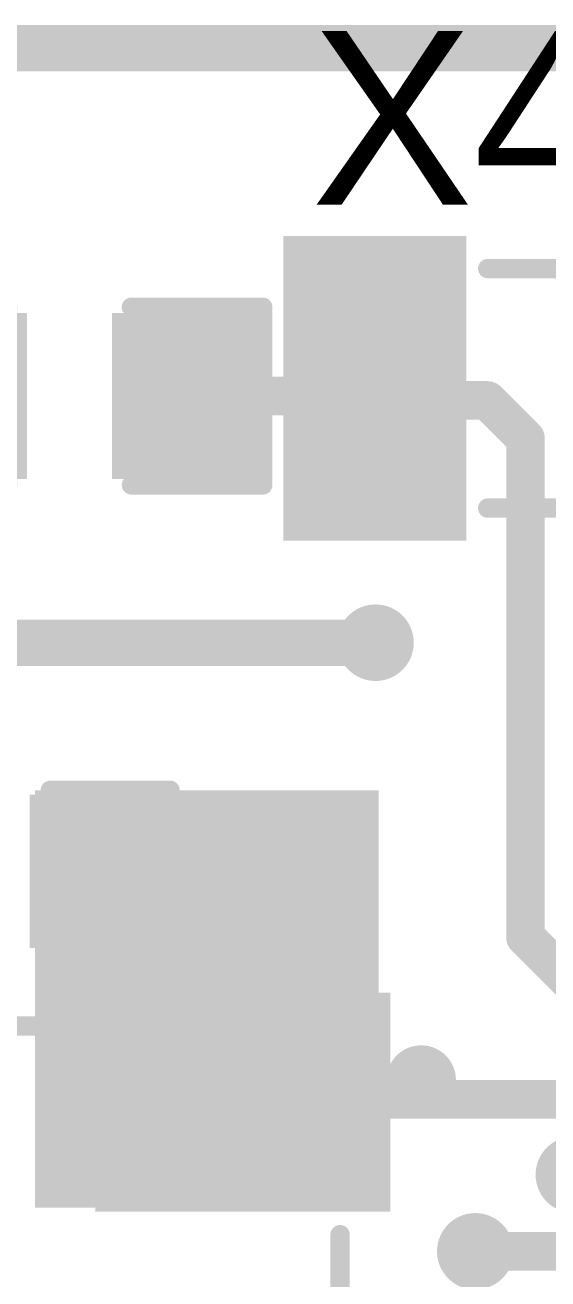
# Model space of a CAD drawing. Header units: millimetres. Extents: x -0.39 to 4.37, y -0.38 to 3.54.
# Drawn here: x 3.0603 to 3.1956, y 2.8514 to 3.1758 of the extents above; entities that cross this region are included whole.
import ezdxf

# ---------------------------------------------------------------- set-up
doc = ezdxf.new("R2010")
doc.units = ezdxf.units.MM
doc.header["$MEASUREMENT"] = 0
for name, color, linetype in [('BottomLayer', 5, 'Continuous'), ('BottomSolder', 6, 'Continuous'), ('TopLayer', 1, 'Continuous'), ('TopOverlay', 2, 'Continuous'), ('TopPaste', 8, 'Continuous'), ('TopSolder', 216, 'Continuous'), ('ViaHoleLayer', 16, 'Continuous')]:
    doc.layers.add(name, color=color, linetype=linetype)
doc.styles.add('Arial', font='', dxfattribs={"height": 0.2})
doc.styles.get('Arial').set_extended_font_data('Arial')

# ---------------------------------------------------------------- blocks, each defined once
blk = doc.blocks.new('5TJ480000XYLBC_80')
at = {"layer": 'TopLayer'}
for points in [[(-0.11023615, 0.07086615), (-0.03937005, 0.07086615), (-0.03937005, 0.01968505), (-0.11023615, 0.01968505)], [(0.03937015, 0.07086615), (0.11023625, 0.07086615), (0.11023625, 0.01968505), (0.03937015, 0.01968505)], [(-0.11023615, -0.01968505), (-0.03937005, -0.01968505), (-0.03937005, -0.07086615), (-0.11023615, -0.07086615)], [(0.03937015, -0.01968505), (0.11023625, -0.01968505), (0.11023625, -0.07086615), (0.03937015, -0.07086615)]]:
    blk.add_hatch(color=1, dxfattribs=at).paths.add_polyline_path(points)
at = {"layer": 'TopPaste'}
for points in [[(-0.11023615, 0.07086615), (-0.03937005, 0.07086615), (-0.03937005, 0.01968505), (-0.11023615, 0.01968505)], [(0.03937015, 0.07086615), (0.11023625, 0.07086615), (0.11023625, 0.01968505), (0.03937015, 0.01968505)], [(-0.11023615, -0.01968505), (-0.03937005, -0.01968505), (-0.03937005, -0.07086615), (-0.11023615, -0.07086615)], [(0.03937015, -0.01968505), (0.11023625, -0.01968505), (0.11023625, -0.07086615), (0.03937015, -0.07086615)]]:
    blk.add_hatch(color=8, dxfattribs=at).paths.add_polyline_path(points)
at = {"layer": 'TopSolder'}
for points in [[(-0.11299205, 0.07362205), (-0.03661415, 0.07362205), (-0.03661415, 0.01692915), (-0.11299205, 0.01692915)], [(0.03661425, 0.07362205), (0.11299215, 0.07362205), (0.11299215, 0.01692915), (0.03661425, 0.01692915)], [(-0.11299205, -0.01692915), (-0.03661415, -0.01692915), (-0.03661415, -0.07362205), (-0.11299205, -0.07362205)], [(0.03661425, -0.01692915), (0.11299215, -0.01692915), (0.11299215, -0.07362205), (0.03661425, -0.07362205)]]:
    blk.add_hatch(color=216, dxfattribs=at).paths.add_polyline_path(points)
at = {"layer": 'TopOverlay', "const_width": 0.005}
for points in [[(0.03, 0.065), (-0.029, 0.065)], [(-0.1, 0.011), (-0.1, -0.011)], [(0.1000001, 0.011), (0.1000001, -0.011)], [(0.03, -0.065), (-0.029, -0.065)]]:
    blk.add_lwpolyline(points, dxfattribs=at)
at = {"layer": 'TopOverlay'}
for points, const_width in [([(-0.03025, 0.065, 1), (-0.02775, 0.065, 1)], 0.0025), ([(0.02875, 0.065, 1), (0.03125, 0.065, 1)], 0.0025), ([(-0.10125, 0.011, 1), (-0.09875, 0.011, 1)], 0.0025), ([(0.0987501, 0.011, 1), (0.1012501, 0.011, 1)], 0.0025), ([(-0.10125, -0.011, 1), (-0.09875, -0.011, 1)], 0.0025), ([(0.0987501, -0.011, 1), (0.1012501, -0.011, 1)], 0.0025), ([(-0.117, -0.051, 1), (-0.125, -0.051, 1)], 0.01), ([(-0.1275, -0.051, 1), (-0.1225, -0.051, 1)], 0.005), ([(-0.1195, -0.051, 1), (-0.1145, -0.051, 1)], 0.005), ([(-0.03025, -0.065, 1), (-0.02775, -0.065, 1)], 0.0025), ([(0.02875, -0.065, 1), (0.03125, -0.065, 1)], 0.0025)]:
    blk.add_lwpolyline(points, format="xyb", close=True, dxfattribs=dict(at, const_width=const_width))
blk = doc.blocks.new('C__0603_329')
at = {"layer": 'TopLayer'}
for points in [[(-0.015, 0.0175), (-0.015, -0.0175), (-0.045, -0.0175), (-0.045, 0.0175)], [(0.045, 0.0175), (0.045, -0.0175), (0.015, -0.0175), (0.015, 0.0175)]]:
    blk.add_hatch(color=1, dxfattribs=at).paths.add_polyline_path(points)
at = {"layer": 'TopPaste'}
for points in [[(-0.015, 0.0175), (-0.015, -0.0175), (-0.045, -0.0175), (-0.045, 0.0175)], [(0.045, 0.0175), (0.045, -0.0175), (0.015, -0.0175), (0.015, 0.0175)]]:
    blk.add_hatch(color=8, dxfattribs=at).paths.add_polyline_path(points)
at = {"layer": 'TopSolder'}
for points in [[(-0.0126378, 0.0198622), (-0.0126378, -0.0198622), (-0.0473622, -0.0198622), (-0.0473622, 0.0198622)], [(0.0473622, 0.0198622), (0.0473622, -0.0198622), (0.0126378, -0.0198622), (0.0126378, 0.0198622)]]:
    blk.add_hatch(color=216, dxfattribs=at).paths.add_polyline_path(points)
at = {"layer": 'TopOverlay', "const_width": 0.005}
for points in [[(-0.049, -0.021), (-0.049, 0.021)], [(-0.049, 0.021), (-0.018, 0.021)], [(0.018, 0.021), (0.049, 0.021)], [(0.049, -0.021), (0.049, 0.021)], [(-0.049, -0.021), (-0.018, -0.021)], [(0.018, -0.021), (0.049, -0.021)]]:
    blk.add_lwpolyline(points, dxfattribs=at)
at = {"layer": 'TopOverlay', "const_width": 0.0025}
for points in [[(-0.05025, 0.021, 1), (-0.04775, 0.021, 1)], [(-0.05025, 0.021, 1), (-0.04775, 0.021, 1)], [(-0.01925, 0.021, 1), (-0.01675, 0.021, 1)], [(0.01675, 0.021, 1), (0.01925, 0.021, 1)], [(0.04775, 0.021, 1), (0.05025, 0.021, 1)], [(0.04775, 0.021, 1), (0.05025, 0.021, 1)], [(-0.05025, -0.021, 1), (-0.04775, -0.021, 1)], [(-0.05025, -0.021, 1), (-0.04775, -0.021, 1)], [(-0.01925, -0.021, 1), (-0.01675, -0.021, 1)], [(0.01675, -0.021, 1), (0.01925, -0.021, 1)], [(0.04775, -0.021, 1), (0.05025, -0.021, 1)], [(0.04775, -0.021, 1), (0.05025, -0.021, 1)]]:
    blk.add_lwpolyline(points, format="xyb", close=True, dxfattribs=at)
blk = doc.blocks.new('NX3215SA_32_768K_STD_MUA_8_365')
at = {"layer": 'TopLayer'}
for points in [[(-0.06889765, 0.03543305), (-0.02952755, 0.03543305), (-0.02952755, -0.03543305), (-0.06889765, -0.03543305)], [(0.02952835, 0.03543305), (0.06889845, 0.03543305), (0.06889845, -0.03543305), (0.02952835, -0.03543305)]]:
    blk.add_hatch(color=1, dxfattribs=at).paths.add_polyline_path(points)
at = {"layer": 'TopPaste'}
for points in [[(-0.06889765, 0.03543305), (-0.02952755, 0.03543305), (-0.02952755, -0.03543305), (-0.06889765, -0.03543305)], [(0.02952835, 0.03543305), (0.06889845, 0.03543305), (0.06889845, -0.03543305), (0.02952835, -0.03543305)]]:
    blk.add_hatch(color=8, dxfattribs=at).paths.add_polyline_path(points)
at = {"layer": 'TopSolder'}
for points in [[(-0.07289765, 0.03943305), (-0.02552755, 0.03943305), (-0.02552755, -0.03943305), (-0.07289765, -0.03943305)], [(0.02552835, 0.03943305), (0.07289845, 0.03943305), (0.07289845, -0.03943305), (0.02552835, -0.03943305)]]:
    blk.add_hatch(color=216, dxfattribs=at).paths.add_polyline_path(points)
at = {"layer": 'TopOverlay', "const_width": 0.005}
for points in [[(-0.0200006, 0.031), (0.0199994, 0.031)], [(-0.0200006, -0.031), (0.0199994, -0.031)]]:
    blk.add_lwpolyline(points, dxfattribs=at)
at = {"layer": 'TopOverlay', "const_width": 0.0025}
for points in [[(-0.0212506, 0.031, 1), (-0.0187506, 0.031, 1)], [(0.0187494, 0.031, 1), (0.0212494, 0.031, 1)], [(-0.0212506, -0.031, 1), (-0.0187506, -0.031, 1)], [(0.0187494, -0.031, 1), (0.0212494, -0.031, 1)]]:
    blk.add_lwpolyline(points, format="xyb", close=True, dxfattribs=at)
blk = doc.blocks.new('C__0603_488')
at = {"layer": 'TopLayer'}
for points in [[(-0.045, -0.0175), (-0.045, 0.0175), (-0.015, 0.0175), (-0.015, -0.0175)], [(0.015, -0.0175), (0.015, 0.0175), (0.045, 0.0175), (0.045, -0.0175)]]:
    blk.add_hatch(color=1, dxfattribs=at).paths.add_polyline_path(points)
at = {"layer": 'TopPaste'}
for points in [[(-0.045, -0.0175), (-0.045, 0.0175), (-0.015, 0.0175), (-0.015, -0.0175)], [(0.015, -0.0175), (0.015, 0.0175), (0.045, 0.0175), (0.045, -0.0175)]]:
    blk.add_hatch(color=8, dxfattribs=at).paths.add_polyline_path(points)
at = {"layer": 'TopSolder'}
for points in [[(-0.049, -0.0215), (-0.049, 0.0215), (-0.011, 0.0215), (-0.011, -0.0215)], [(0.011, -0.0215), (0.011, 0.0215), (0.049, 0.0215), (0.049, -0.0215)]]:
    blk.add_hatch(color=216, dxfattribs=at).paths.add_polyline_path(points)
at = {"layer": 'TopOverlay', "const_width": 0.005}
for points in [[(-0.05, 0.023), (-0.05, -0.023)], [(-0.016, 0.023), (-0.05, 0.023)], [(0.05, 0.023), (0.016, 0.023)], [(0.05, 0.023), (0.05, -0.023)], [(-0.016, -0.023), (-0.05, -0.023)], [(0.05, -0.023), (0.016, -0.023)]]:
    blk.add_lwpolyline(points, dxfattribs=at)
at = {"layer": 'TopOverlay', "const_width": 0.0025}
for points in [[(-0.05125, 0.023, 1), (-0.04875, 0.023, 1)], [(-0.05125, 0.023, 1), (-0.04875, 0.023, 1)], [(-0.01725, 0.023, 1), (-0.01475, 0.023, 1)], [(0.01475, 0.023, 1), (0.01725, 0.023, 1)], [(0.04875, 0.023, 1), (0.05125, 0.023, 1)], [(0.04875, 0.023, 1), (0.05125, 0.023, 1)], [(-0.05125, -0.023, 1), (-0.04875, -0.023, 1)], [(-0.05125, -0.023, 1), (-0.04875, -0.023, 1)], [(-0.01725, -0.023, 1), (-0.01475, -0.023, 1)], [(0.01475, -0.023, 1), (0.01725, -0.023, 1)], [(0.04875, -0.023, 1), (0.05125, -0.023, 1)], [(0.04875, -0.023, 1), (0.05125, -0.023, 1)]]:
    blk.add_lwpolyline(points, format="xyb", close=True, dxfattribs=at)

msp = doc.modelspace()

# ---------------------------------------------------------------- hatches: boundary and pattern name
at = {"layer": 'BottomLayer'}
h = msp.add_hatch(color=5, dxfattribs=at)
edge = h.paths.add_edge_path()
edge.add_arc((3.151, 3.016), 0.0059055, 0, 360)
h = msp.add_hatch(color=5, dxfattribs=at)
edge = h.paths.add_edge_path()
edge.add_arc((3.1768225, 2.8585062), 0.0059055, 0, 360)
at = {"layer": 'BottomSolder'}
h = msp.add_hatch(color=6, dxfattribs=at)
edge = h.paths.add_edge_path()
edge.add_arc((3.151, 3.016), 0.0099055, 0, 360)
h = msp.add_hatch(color=6, dxfattribs=at)
edge = h.paths.add_edge_path()
edge.add_arc((3.2023425, 2.8783422), 0.0099055, 0, 360)
h = msp.add_hatch(color=6, dxfattribs=at)
edge = h.paths.add_edge_path()
edge.add_arc((3.1768225, 2.8585062), 0.0099055, 0, 360)
at = {"layer": 'TopLayer'}
h = msp.add_hatch(color=1, dxfattribs=at)
edge = h.paths.add_edge_path()
edge.add_arc((3.151, 3.016), 0.0059055, 0, 360)
msp.add_hatch(color=1, dxfattribs=at).paths.add_polyline_path([(3.0628225, 2.8698222), (3.1518225, 2.8698222), (3.1518225, 2.9778222), (3.0628225, 2.9778222)])
h = msp.add_hatch(color=1, dxfattribs=at)
edge = h.paths.add_edge_path()
edge.add_arc((3.1768225, 2.8585062), 0.0059055, 0, 360)
at = {"layer": 'TopSolder'}
h = msp.add_hatch(color=216, dxfattribs=at)
edge = h.paths.add_edge_path()
edge.add_arc((3.151, 3.016), 0.0099055, 0, 360)
h = msp.add_hatch(color=216, dxfattribs=at)
edge = h.paths.add_edge_path()
edge.add_arc((3.2023425, 2.8783422), 0.0099055, 0, 360)
h = msp.add_hatch(color=216, dxfattribs=at)
edge = h.paths.add_edge_path()
edge.add_arc((3.1768225, 2.8585062), 0.0099055, 0, 360)
at = {"layer": 'ViaHoleLayer'}
h = msp.add_hatch(color=16, dxfattribs=at)
edge = h.paths.add_edge_path()
edge.add_arc((3.151, 3.016), 0.003937, 0, 360)
h = msp.add_hatch(color=16, dxfattribs=at)
edge = h.paths.add_edge_path()
edge.add_arc((3.1768225, 2.8585062), 0.003937, 0, 360)

# ---------------------------------------------------------------- linework, layer by layer
at = {"layer": 'TopLayer'}
for points, const_width in [([(2.8248225, 3.1698222), (3.4218225, 3.1698222)], 0.012), ([(3.1488225, 3.0798222), (3.1508225, 3.0818222)], 0.01), ([(3.1508225, 3.0818222), (3.1539646, 3.0786801)], 0.01), ([(3.1018225, 3.0798222), (3.1488225, 3.0798222)], 0.01), ([(3.1539646, 3.0786801), (3.1799646, 3.0786801)], 0.01), ([(3.1799646, 3.0786801), (3.1898225, 3.0688222)], 0.01), ([(3.1898225, 2.9398222), (3.1898225, 3.0688222)], 0.01), ([(2.782, 3.016), (3.151, 3.016)], 0.012), ([(3.1898225, 2.9398222), (3.2120825, 2.9175622)], 0.01), ([(3.1166256, 2.8970978), (3.117404, 2.8978762)], 0.01), ([(3.117404, 2.8978762), (3.2550105, 2.8978762)], 0.01), ([(3.1768225, 2.8585062), (3.2547265, 2.8585062)], 0.01)]:
    msp.add_lwpolyline(points, dxfattribs=dict(at, const_width=const_width))
for points, const_width in [([(3.1483225, 3.0818222, 1), (3.1533225, 3.0818222, 1)], 0.005), ([(3.1483225, 3.0818222, 1), (3.1533225, 3.0818222, 1)], 0.005), ([(3.0993225, 3.0798222, 1), (3.1043225, 3.0798222, 1)], 0.005), ([(3.1463225, 3.0798222, 1), (3.1513225, 3.0798222, 1)], 0.005), ([(3.1463225, 3.0798222, 1), (3.1513225, 3.0798222, 1)], 0.005), ([(3.1514646, 3.0786801, 1), (3.1564646, 3.0786801, 1)], 0.005), ([(3.1514646, 3.0786801, 1), (3.1564646, 3.0786801, 1)], 0.005), ([(3.1774646, 3.0786801, 1), (3.1824646, 3.0786801, 1)], 0.005), ([(3.1774646, 3.0786801, 1), (3.1824646, 3.0786801, 1)], 0.005), ([(3.1873225, 3.0688222, 1), (3.1923225, 3.0688222, 1)], 0.005), ([(3.1873225, 3.0688222, 1), (3.1923225, 3.0688222, 1)], 0.005), ([(3.148, 3.016, 1), (3.154, 3.016, 1)], 0.006), ([(3.1873225, 2.9398222, 1), (3.1923225, 2.9398222, 1)], 0.005), ([(3.1873225, 2.9398222, 1), (3.1923225, 2.9398222, 1)], 0.005), ([(3.1141256, 2.8970978, 1), (3.1191256, 2.8970978, 1)], 0.005), ([(3.114904, 2.8978762, 1), (3.119904, 2.8978762, 1)], 0.005), ([(3.114904, 2.8978762, 1), (3.119904, 2.8978762, 1)], 0.005), ([(3.1743225, 2.8585062, 1), (3.1793225, 2.8585062, 1)], 0.005)]:
    msp.add_lwpolyline(points, format="xyb", close=True, dxfattribs=dict(at, const_width=const_width))

# ---------------------------------------------------------------- block references
for name, p in [('NX3215SA_32_768K_STD_MUA_8_365', (3.2000351, 3.0818222)), ('C__0603_329', (3.0488225, 2.9568222))]:
    msp.add_blockref(name, p)
at = {"rotation": 180}
for name, p in [('C__0603_488', (3.0718225, 3.0798222)), ('5TJ480000XYLBC_80', (3.0418225, 2.8518222))]:
    msp.add_blockref(name, p, dxfattribs=at)

# ---------------------------------------------------------------- texts
at = {"layer": 'TopOverlay', "style": 'Arial'}
msp.add_text('X4', height=0.045, dxfattribs=at).set_placement((3.1343346, 3.1293295))

doc.saveas('drawing.dxf')
